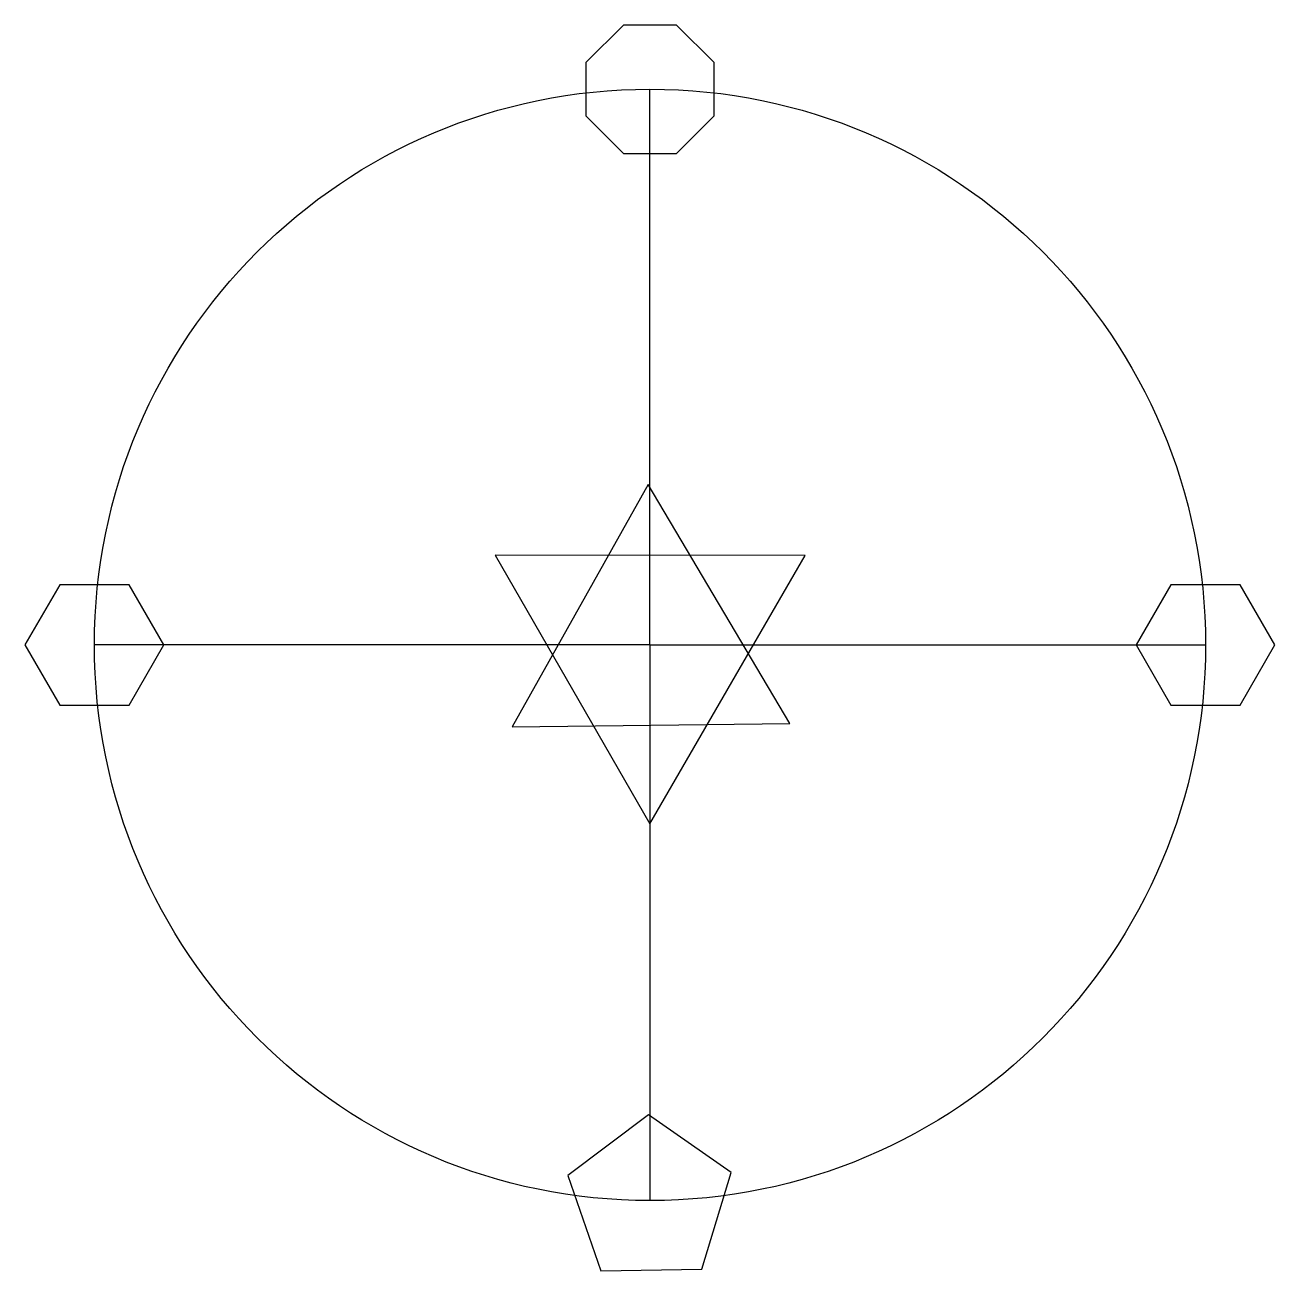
# Model space of a CAD drawing. Header units: millimetres. Extents: x 9.54 to 18.54, y 5.41 to 14.38.
import ezdxf

# ---------------------------------------------------------------- set-up
doc = ezdxf.new("R2010")
doc.units = ezdxf.units.MM

msp = doc.modelspace()

# ---------------------------------------------------------------- linework, layer by layer
for q in [(14.0377, 13.9203), (10.0377, 9.9203), (18.0377, 9.9203), (14.0377, 5.9203)]:
    msp.add_line((14.0377, 9.9203), q)
for points in [[(14.229, 13.4584), (14.4996, 13.729), (14.4996, 14.1117), (14.229, 14.3823), (13.8464, 14.3823), (13.5758, 14.1117), (13.5758, 13.729), (13.8464, 13.4584)], [(13.0445, 9.3314), (15.0444, 9.3546), (14.0243, 11.0749)], [(12.9223, 10.5657), (14.0365, 8.6317), (15.1543, 10.5636)], [(10.5377, 9.9203), (10.2877, 10.3533), (9.7877, 10.3533), (9.5377, 9.9203), (9.7877, 9.4873), (10.2877, 9.4873)], [(18.5377, 9.9203), (18.2877, 10.3533), (17.7877, 10.3533), (17.5377, 9.9203), (17.7877, 9.4873), (18.2877, 9.4873)], [(14.4102, 5.4271), (14.6218, 6.1222), (14.0262, 6.5382), (13.4465, 6.1004), (13.6838, 5.4137)]]:
    msp.add_lwpolyline(points, close=True)
msp.add_circle((14.0377, 9.9203), 4)

doc.saveas('drawing.dxf')
